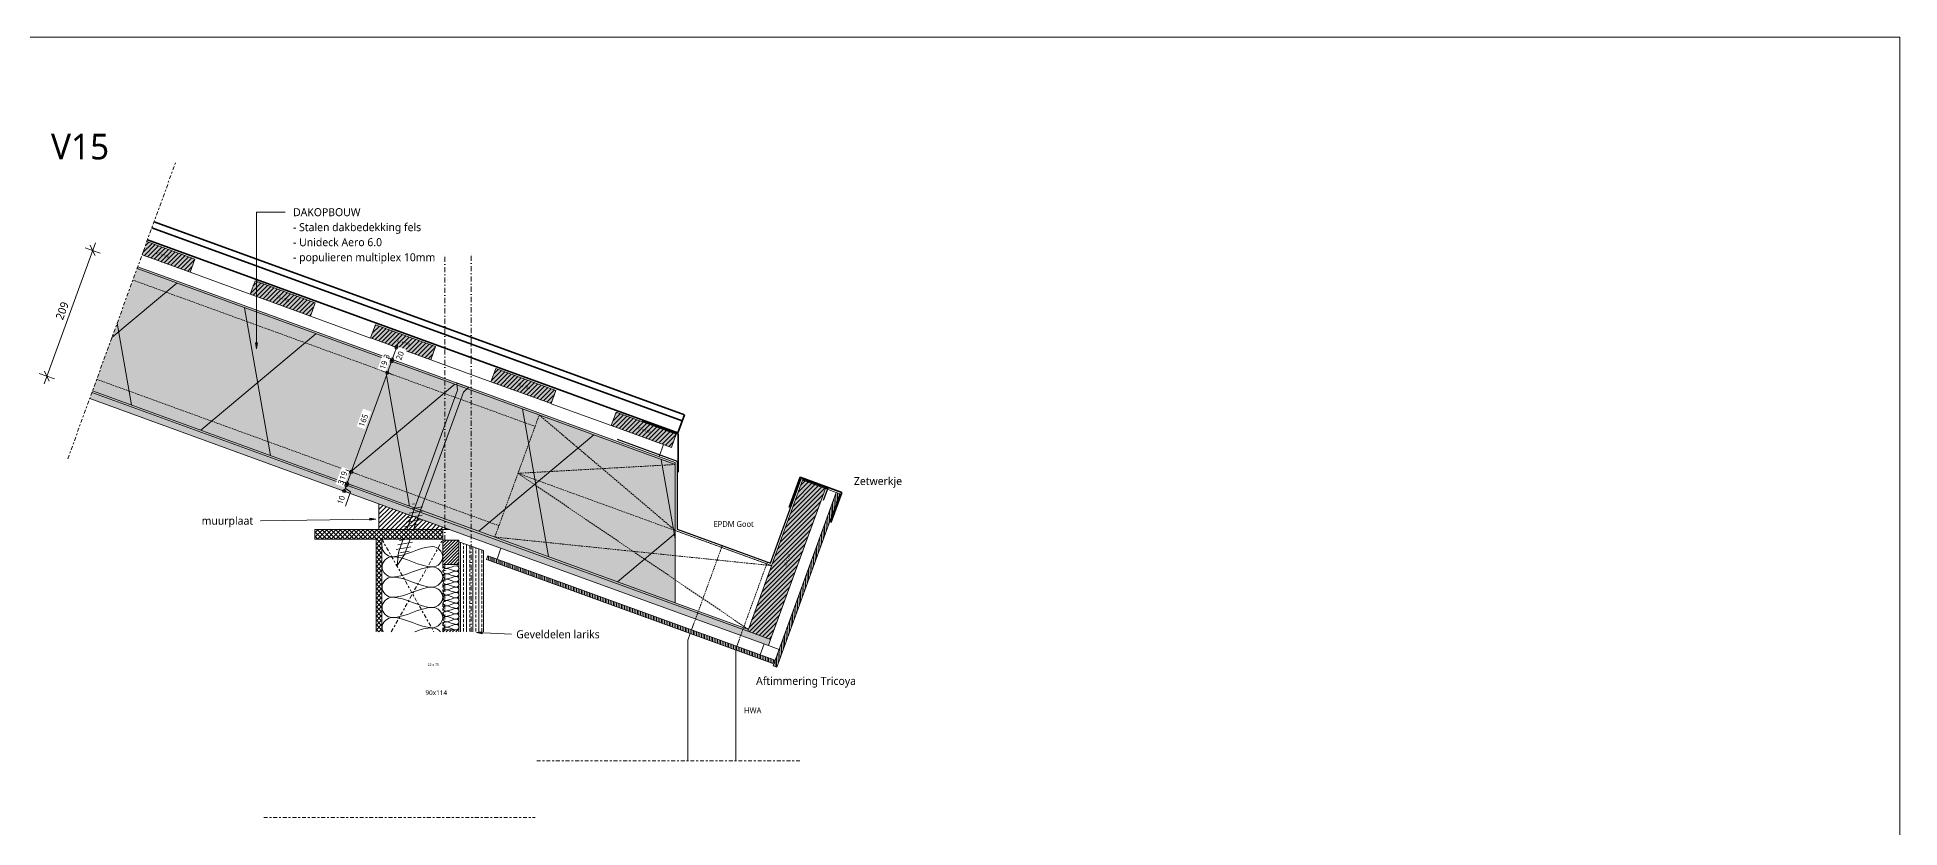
# Model space of a CAD drawing. Header units: millimetres. Extents: x 1381 to 5981, y 1743 to 14688.
# Drawn here: x 3073 to 5981, y 6786 to 8021 of the extents above; entities that cross this region are included whole.
import ezdxf

# ---------------------------------------------------------------- set-up
doc = ezdxf.new("R2010")
doc.units = ezdxf.units.MM
for name, pattern in [('MV_center', [15, 6, -3, 3, -3]), ('MV_hidden', [3.75, 2.5, -1.25]), ('MV_stramien', [16, 8, -4, 0, -4])]:
    doc.linetypes.add(name, pattern=pattern)
for name, color, linetype, lineweight in [('A-ANNO-DIMS', 211, 'Continuous', 13), ('A-ANNO-DIMS-5', 211, 'Continuous', 13), ('A-ANNO-NOTE', 131, 'Continuous', 18), ('A-DETL', 90, 'Continuous', 13), ('A-DETL-GENF', 92, 'Continuous', 18), ('A-DETL-MEDM', 33, 'Continuous', 18), ('G-ANNO-TEXT', 231, 'Continuous', 13)]:
    doc.layers.add(name, color=color, linetype=linetype, lineweight=lineweight)
doc.styles.add('Segoe UI', font='segoeui.ttf', dxfattribs={"height": 7.5})
doc.styles.add('Segoe UI_1', font='segoeui.ttf', dxfattribs={"height": 4})
doc.styles.add('Segoe UI_2', font='segoeui.ttf', dxfattribs={"height": 12.5})
doc.styles.add('Segoe UI_3', font='segoeui.ttf', dxfattribs={"height": 40})
doc.styles.add('Segoe UI_4', font='segoeui.ttf', dxfattribs={"height": 9})
doc.styles.add('Segoe UI_B', font='segoeui.ttf', dxfattribs={"height": 12.5})
doc.dimstyles.new('1_8_mm', dxfattribs={"dimscale": 304.8, "dimtxt": 9.426276, "dimasz": 0.016404, "dimexe": 0.029528, "dimexo": 0.0625, "dimgap": 0.008202, "dimtad": 1, "dimdec": 0, "dimzin": 0, "dimdsep": 46, "dimtxsty": 'Segoe UI_4', "dimblk1": 'DOTBLANK', "dimblk2": 'DOTBLANK', "dimsah": 1, "dimcen": 0.09, "dimdle": 0.029528, "dimazin": 0, "dimtfac": 1, "dimtdec": 4, "dimtix": 1, "dimtmove": 1, "dimatfit": 3, "dimfxl": 0.029528, "dimfxlon": 1, "dimtvp": 1, "dimtfill": 1, "dimtolj": 1, "dimtzin": 0, "dimarcsym": 2})
doc.dimstyles.new('1_8_mm_1', dxfattribs={"dimscale": 304.8, "dimtxt": 9.426276, "dimasz": 0.016404, "dimexe": 0.029528, "dimexo": 0.0625, "dimgap": 0.008202, "dimtad": 1, "dimdec": 0, "dimzin": 0, "dimdsep": 46, "dimtxsty": 'Segoe UI_4', "dimblk1": 'DOTBLANK', "dimblk2": 'DOTBLANK', "dimsah": 1, "dimcen": 0.09, "dimdle": 0.029528, "dimazin": 0, "dimtfac": 1, "dimtdec": 4, "dimtix": 1, "dimtmove": 0, "dimatfit": 3, "dimfxl": 0.029528, "dimfxlon": 1, "dimtvp": 1, "dimtfill": 1, "dimtolj": 1, "dimtzin": 0, "dimarcsym": 2})
doc.dimstyles.new('1_8_mm_2', dxfattribs={"dimscale": 304.8, "dimtxt": 9.426276, "dimasz": 0.016404, "dimexe": 0.029528, "dimexo": 0.0625, "dimgap": 0.008202, "dimtad": 1, "dimdec": 0, "dimzin": 0, "dimdsep": 46, "dimtxsty": 'Segoe UI_4', "dimblk1": 'DOTBLANK', "dimblk2": 'DOTBLANK', "dimsah": 1, "dimcen": 0.09, "dimdle": 0.029528, "dimazin": 0, "dimtfac": 1, "dimtdec": 4, "dimtix": 1, "dimtmove": 2, "dimatfit": 3, "dimfxl": 0.029528, "dimfxlon": 1, "dimtvp": 1, "dimtfill": 1, "dimtolj": 1, "dimtzin": 0, "dimarcsym": 2})
doc.dimstyles.new('2_5mm_continuous_mm', dxfattribs={"dimscale": 304.8, "dimtxt": 13.092049, "dimasz": 0.04101, "dimexe": 0.04101, "dimexo": 0.0625, "dimgap": 0.008202, "dimtad": 1, "dimdec": 0, "dimzin": 0, "dimdsep": 46, "dimtxsty": 'Segoe UI_2', "dimblk1": 'OBLIQUE', "dimblk2": 'OBLIQUE', "dimsah": 1, "dimcen": 0.09, "dimdle": 0.04101, "dimazin": 0, "dimtfac": 1, "dimtdec": 4, "dimtix": 1, "dimtmove": 0, "dimatfit": 3, "dimfxl": 0.04101, "dimfxlon": 1, "dimtvp": 1, "dimtolj": 1, "dimtzin": 0, "dimarcsym": 2})
pattern_1 = [(120, (0, 0), (-11.25833, -6.5), [])]
pattern_2 = [(120, (7.5, 0), (-11.2583, -6.5), [])]
pattern_3 = [(0, (0, 0), (0, 9.476), []), (0, (0, 4.738), (0, 9.476), [4.738, -2.369])]
pattern_4 = [(90, (0, 0), (-2.5, 2e-16), [])]
pattern_5 = [(45, (0, 0), (-2.4748737, 2.4748737), [])]

# ---------------------------------------------------------------- blocks, each defined once
blk = doc.blocks.new('28 schroef - 10x300-V89-Details Strandbaak Paviljoen')
at = {"layer": 'A-DETL-GENF', "lineweight": 13}
h = blk.add_hatch(dxfattribs=at)
h.set_pattern_fill('FP_8', color=256, style=0, pattern_type=2)
h.set_pattern_definition(pattern_1)
h.paths.add_polyline_path([(280, 10), (252.4, 10), (259.7, -10), (280, -10)])
h.paths.add_polyline_path([(236.5, 10), (219, 10), (219, -10), (243.7, -10)])
h = blk.add_hatch(dxfattribs=at)
h.set_pattern_fill('FP_9', color=256, style=0, pattern_type=2)
h.set_pattern_definition(pattern_2)
h.paths.add_polyline_path([(280, 10), (252.4, 10), (259.7, -10), (280, -10)])
h.paths.add_polyline_path([(236.5, 10), (219, 10), (219, -10), (243.7, -10)])
for p, q in [((238.3, 5), (219, 5)), ((280, 5), (254.2, 5)), ((300, 0), (280, 5)), ((219, -5), (241.9, -5)), ((257.9, -5), (280, -5)), ((280, -5), (300, 0))]:
    blk.add_line(p, q, dxfattribs=at)
blk = doc.blocks.new('42 isolatie - Type 1-3778304-Details Strandbaak Paviljoen')
at = {"layer": 'A-DETL-GENF'}
blk.add_hatch(color=256, dxfattribs=at).paths.add_polyline_path([(993.9, -203.8), (920, -0.8), (25.4, -0.8), (25.4, -203.8), (824, -203.8)])
at = {"layer": 'A-DETL-GENF', "lineweight": 13}
h = blk.add_hatch(dxfattribs=at)
h.set_pattern_fill('FP_122', color=256, style=0, pattern_type=2)
h.set_pattern_definition([(300, (-2119.43, -200.86), (-173.205, -100), []), (240, (-2119.43, -200.86), (-173.205, 100), [])])
h.paths.add_polyline_path([(993.9, -203.8), (920, -0.8), (25.4, -0.8), (25.4, -203.8), (824, -203.8)])
at = {"layer": 'A-DETL-GENF'}
for p, q in [((920, -0.8), (25.4, -0.8)), ((920, -0.8), (25.4, -0.8)), ((955.3, -97.8), (920, -0.8)), ((993.9, -203.8), (955.3, -97.8)), ((993.9, -203.8), (955.3, -97.8)), ((25.4, -203.8), (555.7, -203.8)), ((25.4, -203.8), (555.7, -203.8)), ((555.7, -203.8), (575.7, -203.8)), ((555.7, -203.8), (575.7, -203.8)), ((575.7, -203.8), (993.9, -203.8)), ((575.7, -203.8), (993.9, -203.8))]:
    blk.add_line(p, q, dxfattribs=at)
blk = doc.blocks.new('28 schroef - 10x300-V90-Details Strandbaak Paviljoen')
at = {"layer": 'A-DETL-GENF', "lineweight": 13}
h = blk.add_hatch(dxfattribs=at)
h.set_pattern_fill('FP_8', color=256, style=0, pattern_type=2)
h.set_pattern_definition(pattern_1)
h.paths.add_polyline_path([(280, 10), (252.4, 10), (259.7, -10), (280, -10)])
h.paths.add_polyline_path([(243.7, -10), (236.5, 10), (200, 10), (200, -10), (209.5, -10)])
h = blk.add_hatch(dxfattribs=at)
h.set_pattern_fill('FP_9', color=256, style=0, pattern_type=2)
h.set_pattern_definition(pattern_2)
h.paths.add_polyline_path([(280, 10), (252.4, 10), (259.7, -10), (280, -10)])
h.paths.add_polyline_path([(243.7, -10), (236.5, 10), (200, 10), (200, -10), (209.5, -10)])
for p, q in [((0, 10), (0, -10)), ((10, 5), (0, 10)), ((238.3, 5), (10, 5)), ((280, 5), (254.2, 5)), ((300, 0), (280, 5)), ((0, -10), (10, -5)), ((10, -5), (241.9, -5)), ((257.9, -5), (280, -5)), ((280, -5), (300, 0))]:
    blk.add_line(p, q, dxfattribs=at)
blk = doc.blocks.new('00 hout_rechthoekig_sls - Vuren 22x100-V91-Details Strandbaak Paviljoen')
at = {"layer": 'A-DETL-GENF', "lineweight": 13}
blk.add_hatch(color=256, dxfattribs=at).paths.add_polyline_path([(100, -22), (100, 0), (0, 0), (0, -22)])
at = {"layer": 'A-DETL-MEDM', "lineweight": 13}
h = blk.add_hatch(dxfattribs=at)
h.set_pattern_fill('FP_123', color=256, style=0, pattern_type=2)
h.set_pattern_definition([(65, (-1193.994, -8346.954), (-4.531539, 2.1130913), [])])
h.paths.add_polyline_path([(100, -22), (100, 0), (0, 0), (0, -22)])
at = {"layer": 'A-DETL-MEDM'}
for p, q in [((0, 0), (100, 0)), ((0, -22), (0, 0)), ((100, 0), (100, -22)), ((100, 0), (100, -22)), ((100, 0), (100, -22)), ((100, -22), (0, -22)), ((100, -22), (0, -22))]:
    blk.add_line(p, q, dxfattribs=at)
blk = doc.blocks.new('00 hout_rechthoekig_sls - SLS 38x251-4309820-Details Strandbaak Paviljoen')
at = {"layer": 'A-DETL-GENF', "lineweight": 13}
blk.add_hatch(color=256, dxfattribs=at).paths.add_polyline_path([(0, 0), (251, 0), (251, 38), (0, 38)])
at = {"layer": 'A-DETL-MEDM', "lineweight": 13}
h = blk.add_hatch(dxfattribs=at)
h.set_pattern_fill('FP_124', color=256, style=0, pattern_type=2)
h.set_pattern_definition([(335, (-8095.954, 1541.994), (2.1130913, 4.531539), [])])
h.paths.add_polyline_path([(0, 0), (251, 0), (251, 38), (0, 38)])
at = {"layer": 'A-DETL-MEDM'}
for p, q in [((251, 38), (0, 38)), ((0, 38), (0, 0)), ((251, 38), (0, 38)), ((251, 0), (251, 38)), ((251, 0), (251, 38)), ((251, 0), (251, 38)), ((0, 0), (251, 0))]:
    blk.add_line(p, q, dxfattribs=at)
blk = doc.blocks.new('00 hout_rechthoekig_sls - Vuren 22x100-V93-Details Strandbaak Paviljoen')
at = {"layer": 'A-DETL-GENF', "lineweight": 13}
blk.add_hatch(color=256, dxfattribs=at).paths.add_polyline_path([(100, -22), (100, 0), (0, 0), (0, -22)])
at = {"layer": 'A-DETL-MEDM', "lineweight": 13}
h = blk.add_hatch(dxfattribs=at)
h.set_pattern_fill('FP_126', color=256, style=0, pattern_type=2)
h.set_pattern_definition([(65, (-993.994, -8346.954), (-4.531539, 2.1130913), [])])
h.paths.add_polyline_path([(100, -22), (100, 0), (0, 0), (0, -22)])
at = {"layer": 'A-DETL-MEDM'}
for p, q in [((0, 0), (100, 0)), ((0, -22), (0, 0)), ((100, 0), (100, -22)), ((100, 0), (100, -22)), ((100, 0), (100, -22)), ((100, -22), (0, -22)), ((100, -22), (0, -22))]:
    blk.add_line(p, q, dxfattribs=at)
blk = doc.blocks.new('00 hout_rechthoekig_sls - Vuren 22x100-V94-Details Strandbaak Paviljoen')
at = {"layer": 'A-DETL-GENF', "lineweight": 13}
blk.add_hatch(color=256, dxfattribs=at).paths.add_polyline_path([(100, -22), (100, 0), (0, 0), (0, -22)])
at = {"layer": 'A-DETL-MEDM', "lineweight": 13}
h = blk.add_hatch(dxfattribs=at)
h.set_pattern_fill('FP_127', color=256, style=0, pattern_type=2)
h.set_pattern_definition([(65, (-793.994, -8346.954), (-4.531539, 2.1130913), [])])
h.paths.add_polyline_path([(100, -22), (100, 0), (0, 0), (0, -22)])
at = {"layer": 'A-DETL-MEDM'}
for p, q in [((0, 0), (100, 0)), ((0, -22), (0, 0)), ((100, 0), (100, -22)), ((100, 0), (100, -22)), ((100, 0), (100, -22)), ((100, -22), (0, -22)), ((100, -22), (0, -22))]:
    blk.add_line(p, q, dxfattribs=at)
blk = doc.blocks.new('00 hout_rechthoekig_sls - Vuren 22x100-V95-Details Strandbaak Paviljoen')
at = {"layer": 'A-DETL-GENF', "lineweight": 13}
blk.add_hatch(color=256, dxfattribs=at).paths.add_polyline_path([(100, -22), (100, 0), (0, 0), (0, -22)])
at = {"layer": 'A-DETL-MEDM', "lineweight": 13}
h = blk.add_hatch(dxfattribs=at)
h.set_pattern_fill('FP_128', color=256, style=0, pattern_type=2)
h.set_pattern_definition([(65, (-593.994, -8346.954), (-4.531539, 2.1130913), [])])
h.paths.add_polyline_path([(100, -22), (100, 0), (0, 0), (0, -22)])
at = {"layer": 'A-DETL-MEDM'}
for p, q in [((0, 0), (100, 0)), ((0, -22), (0, 0)), ((100, 0), (100, -22)), ((100, 0), (100, -22)), ((100, 0), (100, -22)), ((100, -22), (0, -22)), ((100, -22), (0, -22))]:
    blk.add_line(p, q, dxfattribs=at)
blk = doc.blocks.new('00 hout_rechthoekig_sls - Vuren 22x100-V96-Details Strandbaak Paviljoen')
at = {"layer": 'A-DETL-GENF', "lineweight": 13}
blk.add_hatch(color=256, dxfattribs=at).paths.add_polyline_path([(100, -22), (100, 0), (20.1, 0), (20.1, -22), (76.5, -22)])
at = {"layer": 'A-DETL-MEDM', "lineweight": 13}
h = blk.add_hatch(dxfattribs=at)
h.set_pattern_fill('FP_129', color=256, style=0, pattern_type=2)
h.set_pattern_definition([(65, (-393.994, -8346.954), (-4.531539, 2.1130913), [])])
h.paths.add_polyline_path([(100, -22), (100, 0), (20.1, 0), (20.1, -22), (76.5, -22)])
at = {"layer": 'A-DETL-MEDM'}
for p, q in [((20.1, 0), (100, 0)), ((100, 0), (100, -22)), ((100, 0), (100, -22)), ((100, 0), (100, -22)), ((100, -22), (20.1, -22)), ((100, -22), (20.1, -22))]:
    blk.add_line(p, q, dxfattribs=at)
blk = doc.blocks.new('NLRS_00_DI_maskeer - Type 1-4234621-Details Strandbaak Paviljoen')
at = {"layer": 'A-DETL-GENF', "linetype": 'MV_center'}
blk.add_line((-100, 0), (394, 0), dxfattribs=at)
blk = doc.blocks.new('NLRS_00_DI_maskeer - Type 1-4234876-Details Strandbaak Paviljoen')
at = {"layer": 'A-DETL-GENF', "linetype": 'MV_center'}
blk.add_line((-100, 0), (313.3, 0), dxfattribs=at)
blk = doc.blocks.new('NLRS_00_DI_maskeer - Type 1-4234877-Details Strandbaak Paviljoen')
at = {"layer": 'A-DETL-GENF', "linetype": 'MV_center'}
blk.add_line((324.1, 0), (-100, 0), dxfattribs=at)
blk = doc.blocks.new('DIMBLOCK113-Details Strandbaak Paviljoen')
at = {"layer": 'A-ANNO-DIMS-5'}
for p, q in [((3083.5, 7479.9), (3163.5, 7699.8)), ((3159.3, 7688.1), (3147.5, 7692.3)), ((3159.3, 7688.1), (3155.5, 7696.1)), ((3159.3, 7688.1), (3163, 7680.1)), ((3159.3, 7688.1), (3171, 7683.8)), ((3087.8, 7491.7), (3076, 7496)), ((3087.8, 7491.7), (3084, 7499.7)), ((3087.8, 7491.7), (3091.5, 7483.7)), ((3087.8, 7491.7), (3099.5, 7487.4))]:
    blk.add_line(p, q, dxfattribs=at)
at = {"layer": 'A-ANNO-DIMS-5', "color": 0, "insert": (3101, 7582.9), "char_height": 12.5, "width": 34.277, "attachment_point": 1, "rotation": 70, "line_spacing_factor": 1.142579, "style": 'Segoe UI_2'}
blk.add_mtext('209', dxfattribs=at)
blk = doc.blocks.new('_Oblique')
at = {"color": 0, "linetype": 'ByBlock', "lineweight": -2}
blk.add_line((-0.5, -0.5), (0.5, 0.5), dxfattribs=at)
blk = doc.blocks.new('DIMBLOCK114-Details Strandbaak Paviljoen')
at = {"layer": 'A-ANNO-DIMS-5'}
for p, q in [((3552.2, 7312), (3543.7, 7315.1)), ((3555.6, 7321.4), (3547.2, 7324.5)), ((3549.1, 7303.5), (3555.6, 7321.4)), ((3552.2, 7312), (3560.7, 7308.9)), ((3562.2, 7311.1), (3553.9, 7316.7)), ((3554.1, 7288.8), (3562.2, 7311.1)), ((3555.6, 7321.4), (3564.1, 7318.3))]:
    blk.add_line(p, q, dxfattribs=at)
for centre in [(3552.2, 7312), (3555.6, 7321.4)]:
    blk.add_circle(centre, 2.5, dxfattribs=at)
at = {"layer": 'A-ANNO-DIMS-5', "color": 0, "insert": (3540.7, 7293.7), "char_height": 9, "width": 16.453, "attachment_point": 1, "rotation": 70, "line_spacing_factor": 1.142579, "style": 'Segoe UI_4', "bg_fill": 3, "box_fill_scale": 1.25, "bg_fill_color": 9, "bg_fill_true_color": 13158600, "bg_fill_transparency": 0}
blk.add_mtext('10', dxfattribs=at)
blk = doc.blocks.new('_DotBlank')
at = {"color": 0, "linetype": 'ByBlock', "lineweight": -2}
blk.add_line((-0.5, 0), (-1, 0), dxfattribs=at)
blk.add_circle((0, 0), 0.5, dxfattribs=at)
blk = doc.blocks.new('DIMBLOCK115-Details Strandbaak Paviljoen')
at = {"layer": 'A-ANNO-DIMS-5'}
for p, q in [((3555.6, 7321.4), (3547.2, 7324.5)), ((3556.6, 7324.2), (3548.2, 7327.3)), ((3555.6, 7321.4), (3556.6, 7324.2)), ((3555.6, 7321.4), (3564.1, 7318.3)), ((3556.6, 7324.2), (3565.1, 7321.1))]:
    blk.add_line(p, q, dxfattribs=at)
for centre in [(3555.6, 7321.4), (3556.6, 7324.2)]:
    blk.add_circle(centre, 2.5, dxfattribs=at)
at = {"layer": 'A-ANNO-DIMS-5', "color": 0, "insert": (3541.6, 7324.5), "char_height": 9, "width": 8.227, "attachment_point": 1, "rotation": 70, "line_spacing_factor": 1.142579, "style": 'Segoe UI_4', "bg_fill": 3, "box_fill_scale": 1.25, "bg_fill_color": 9, "bg_fill_true_color": 13158600, "bg_fill_transparency": 0}
blk.add_mtext('3', dxfattribs=at)
blk = doc.blocks.new('DIMBLOCK116-Details Strandbaak Paviljoen')
at = {"layer": 'A-ANNO-DIMS-5'}
for p, q in [((3563.1, 7342.1), (3554.7, 7345.1)), ((3556.6, 7324.2), (3563.1, 7342.1)), ((3563.1, 7342.1), (3571.6, 7339)), ((3556.6, 7324.2), (3548.2, 7327.3)), ((3556.6, 7324.2), (3565.1, 7321.1))]:
    blk.add_line(p, q, dxfattribs=at)
for centre in [(3563.1, 7342.1), (3556.6, 7324.2)]:
    blk.add_circle(centre, 2.5, dxfattribs=at)
at = {"layer": 'A-ANNO-DIMS-5', "color": 0, "insert": (3544.2, 7331.6), "char_height": 9, "width": 16.453, "attachment_point": 1, "rotation": 70, "line_spacing_factor": 1.142579, "style": 'Segoe UI_4', "bg_fill": 3, "box_fill_scale": 1.25, "bg_fill_color": 9, "bg_fill_true_color": 13158600, "bg_fill_transparency": 0}
blk.add_mtext('19', dxfattribs=at)
blk = doc.blocks.new('DIMBLOCK117-Details Strandbaak Paviljoen')
at = {"layer": 'A-ANNO-DIMS-5'}
for p, q in [((3563.1, 7342.1), (3619.6, 7497.1)), ((3619.6, 7497.1), (3611.1, 7500.2)), ((3619.6, 7497.1), (3628, 7494)), ((3563.1, 7342.1), (3554.7, 7345.1)), ((3563.1, 7342.1), (3571.6, 7339))]:
    blk.add_line(p, q, dxfattribs=at)
for centre in [(3619.6, 7497.1), (3563.1, 7342.1)]:
    blk.add_circle(centre, 2.5, dxfattribs=at)
at = {"layer": 'A-ANNO-DIMS-5', "color": 0, "insert": (3574.5, 7414.8), "char_height": 9, "width": 24.68, "attachment_point": 1, "rotation": 70, "line_spacing_factor": 1.142579, "style": 'Segoe UI_4', "bg_fill": 3, "box_fill_scale": 1.25, "bg_fill_color": 9, "bg_fill_true_color": 13158600, "bg_fill_transparency": 0}
blk.add_mtext('165', dxfattribs=at)
blk = doc.blocks.new('DIMBLOCK118-Details Strandbaak Paviljoen')
at = {"layer": 'A-ANNO-DIMS-5'}
for p, q in [((3626.1, 7515), (3617.6, 7518.1)), ((3619.6, 7497.1), (3626.1, 7515)), ((3626.1, 7515), (3634.5, 7511.9)), ((3619.6, 7497.1), (3611.1, 7500.2)), ((3619.6, 7497.1), (3628, 7494))]:
    blk.add_line(p, q, dxfattribs=at)
for centre in [(3626.1, 7515), (3619.6, 7497.1)]:
    blk.add_circle(centre, 2.5, dxfattribs=at)
at = {"layer": 'A-ANNO-DIMS-5', "color": 0, "insert": (3607.1, 7504.5), "char_height": 9, "width": 16.453, "attachment_point": 1, "rotation": 70, "line_spacing_factor": 1.142579, "style": 'Segoe UI_4', "bg_fill": 3, "box_fill_scale": 1.25, "bg_fill_color": 9, "bg_fill_true_color": 13158600, "bg_fill_transparency": 0}
blk.add_mtext('19', dxfattribs=at)
blk = doc.blocks.new('DIMBLOCK119-Details Strandbaak Paviljoen')
at = {"layer": 'A-ANNO-DIMS-5'}
for p, q in [((3626.1, 7515), (3617.6, 7518.1)), ((3627.1, 7517.8), (3618.6, 7520.9)), ((3626.1, 7515), (3627.1, 7517.8)), ((3626.1, 7515), (3634.5, 7511.9)), ((3627.1, 7517.8), (3635.6, 7514.7))]:
    blk.add_line(p, q, dxfattribs=at)
for centre in [(3626.1, 7515), (3627.1, 7517.8)]:
    blk.add_circle(centre, 2.5, dxfattribs=at)
at = {"layer": 'A-ANNO-DIMS-5', "color": 0, "insert": (3613, 7520.6), "char_height": 9, "width": 8.227, "attachment_point": 1, "rotation": 70, "line_spacing_factor": 1.142579, "style": 'Segoe UI_4', "bg_fill": 3, "box_fill_scale": 1.25, "bg_fill_color": 9, "bg_fill_true_color": 13158600, "bg_fill_transparency": 0}
blk.add_mtext('3', dxfattribs=at)
blk = doc.blocks.new('DIMBLOCK120-Details Strandbaak Paviljoen')
at = {"layer": 'A-ANNO-DIMS-5'}
for p, q in [((3633.9, 7536.6), (3625.5, 7539.7)), ((3627.1, 7517.8), (3637, 7545)), ((3633.9, 7536.6), (3642.4, 7533.5)), ((3627.1, 7517.8), (3618.6, 7520.9)), ((3627.1, 7517.8), (3635.6, 7514.7))]:
    blk.add_line(p, q, dxfattribs=at)
for centre in [(3633.9, 7536.6), (3627.1, 7517.8)]:
    blk.add_circle(centre, 2.5, dxfattribs=at)
at = {"layer": 'A-ANNO-DIMS-5', "color": 0, "insert": (3632.7, 7519.1), "char_height": 9, "width": 16.453, "attachment_point": 1, "rotation": 70, "line_spacing_factor": 1.142579, "style": 'Segoe UI_4', "bg_fill": 3, "box_fill_scale": 1.25, "bg_fill_color": 9, "bg_fill_true_color": 13158600, "bg_fill_transparency": 0}
blk.add_mtext('20', dxfattribs=at)

msp = doc.modelspace()

# ---------------------------------------------------------------- hatches: boundary and pattern name
at = {"layer": 'A-DETL-GENF', "lineweight": 13}
h = msp.add_hatch(dxfattribs=at)
h.set_pattern_fill('FP_51', color=250, style=0, pattern_type=2)
h.set_pattern_definition(pattern_3)
h.paths.add_polyline_path([(4069.2, 7353.7), (4069.2, 7356.9), (3229.6, 7662.5), (3228.6, 7659.7), (4060.1, 7357)])
h = msp.add_hatch(dxfattribs=at)
h.set_pattern_fill('FP_99', color=254, style=0, pattern_type=2)
h.set_pattern_definition([(0, (0, 0), (0, 5), [50, 0]), (45, (0, 0), (5.0006592, 0), [7.071, -7.071]), (315, (0, 0), (5.0006592, 0), [7.071, -7.071])])
h.paths.add_polyline_path([(4214.6, 7070.9), (4218, 7080.3), (3158.1, 7466.1), (3154.7, 7456.7), (4188.7, 7080.3)])
h = msp.add_hatch(dxfattribs=at)
h.set_pattern_fill('FP_51', color=250, style=0, pattern_type=2)
h.set_pattern_definition(pattern_3)
h.paths.add_polyline_path([(4182.3, 7093.3), (4183.3, 7096.1), (3159.1, 7468.9), (3158.1, 7466.1), (4069.2, 7134.5)])
h = msp.add_hatch(dxfattribs=at)
h.set_pattern_fill('FP_96', color=254, style=0, pattern_type=2)
h.set_pattern_definition(pattern_4)
h.paths.add_polyline_path([(4227.9, 7037.3), (4326.4, 7308), (4320.7, 7310), (4222.2, 7039.4), (4223.5, 7038.9)])
h = msp.add_hatch(dxfattribs=at)
h.set_pattern_fill('FP_36', color=250, style=0, pattern_type=2)
h.set_pattern_definition([(45, (0, 0), (-3.535534, 3.535534), [])])
h.paths.add_polyline_path([(3716.9, 7252.1), (3606.4, 7292.3), (3606.4, 7252.1), (3706.4, 7252.1)])
h = msp.add_hatch(dxfattribs=at)
h.set_pattern_fill('FP_15', color=250, style=0, pattern_type=2)
h.set_pattern_definition([(45, (0, 0), (-3.535534, 3.535534), []), (135, (0, 0), (-3.535534, -3.535534), [])])
h.paths.add_polyline_path([(3603.3, 7092.2), (3610.9, 7092.2), (3610.9, 7237.1), (3706.4, 7237.1), (3706.4, 7252.1), (3506.4, 7252.1), (3506.4, 7237.1), (3601.9, 7237.1), (3601.9, 7092.2)])
h = msp.add_hatch(dxfattribs=at)
h.set_pattern_fill('FP_84', color=250, style=0, pattern_type=2)
h.set_pattern_definition(pattern_5)
h.paths.add_polyline_path([(3731.4, 7197.5), (3731.4, 7235.5), (3706.4, 7235.5), (3706.4, 7197.5), (3728.5, 7197.5)])
h = msp.add_hatch(dxfattribs=at)
h.set_pattern_fill('FP_52', color=250, style=0, pattern_type=2)
h.set_pattern_definition([(90, (0, 0), (-9.525, 6e-16), []), (90, (4.763, 0), (-9.525, 6e-16), [4.762, -2.381])])
h.paths.add_polyline_path([(3755.9, 7092.2), (3769.5, 7092.2), (3769.5, 7219.1), (3731.4, 7232.9), (3731.4, 7092.2), (3740.7, 7092.2)])
h = msp.add_hatch(dxfattribs=at)
h.set_pattern_fill('FP_96', color=254, style=0, pattern_type=2)
h.set_pattern_definition(pattern_4)
h.paths.add_polyline_path([(4221.4, 7042.9), (4223.5, 7048.5), (3776.7, 7211.1), (3774.6, 7205.5), (3850.5, 7177.9)])
h = msp.add_hatch(dxfattribs=at)
h.set_pattern_fill('FP_84', color=250, style=0, pattern_type=2)
h.set_pattern_definition(pattern_5)
h.paths.add_polyline_path([(3728.5, 7092.2), (3731.4, 7092.2), (3731.4, 7095.5), (3706.4, 7095.5), (3706.4, 7092.2)])
at = {"layer": 'G-ANNO-TEXT'}
for points in [[(3415.2, 7534.5), (3416.8, 7543.5), (3413.7, 7543.5)], [(3601.4, 7268.5), (3592.4, 7269.9), (3592.4, 7266.7)], [(3758.6, 7091.1), (3767.5, 7089.1), (3767.6, 7092.2)]]:
    msp.add_hatch(color=7, dxfattribs=at).paths.add_polyline_path(points)

# ---------------------------------------------------------------- linework, layer by layer
at = {"layer": 'A-DETL', "lineweight": 18}
for p, q in [((1381.5, 8021.1), (5981.5, 8021.1)), ((5981.5, 8021.1), (5981.5, 4955.3)), ((4069.2, 7356.9), (3229.6, 7662.5)), ((3405.5, 7619.7), (3311.5, 7653.9)), ((3593.4, 7551.3), (3499.4, 7585.5)), ((3781.4, 7482.9), (3687.4, 7517.1)), ((3154.7, 7456.7), (3653, 7275.3)), ((3656.4, 7284.7), (3158.1, 7466.1)), ((3969.3, 7414.5), (3875.3, 7448.7)), ((4043.9, 7366.1), (4050.7, 7384.9)), ((4069.2, 7357), (4069.2, 7353.7)), ((4069.2, 7353.7), (4069.2, 7356.9)), ((4069.2, 7353.7), (4069.2, 7250.5)), ((4320.7, 7310), (4222.2, 7039.4)), ((4227.9, 7037.3), (4326.4, 7308)), ((4320.7, 7310), (4303.8, 7316.2)), ((4326.4, 7308), (4320.7, 7310)), ((3606.4, 7292.3), (3606.4, 7252.1)), ((3653, 7275.3), (3671.8, 7268.5)), ((3675.2, 7277.9), (3656.4, 7284.7)), ((4182.3, 7093.3), (3675.2, 7277.9)), ((3706.4, 7252.1), (3506.4, 7252.1)), ((3506.4, 7252.1), (3506.4, 7237.1)), ((3671.8, 7268.5), (4214.6, 7070.9)), ((3706.4, 7252.1), (3716.9, 7252.1)), ((3706.4, 7237.1), (3706.4, 7252.1)), ((4069.2, 7250.5), (4219.6, 7195.7)), ((3506.4, 7237.1), (3601.9, 7237.1)), ((3601.9, 7237.1), (3601.9, 7092.2)), ((3610.9, 7092.2), (3610.9, 7237.1)), ((3610.9, 7237.1), (3706.4, 7237.1)), ((3731.4, 7235.5), (3706.4, 7235.5)), ((3706.4, 7235.5), (3706.4, 7197.5)), ((3731.4, 7197.5), (3731.4, 7235.5)), ((3769.5, 7219.1), (3731.4, 7232.9)), ((3769.5, 7092.2), (3769.5, 7219.1)), ((3790.8, 7206), (3796.9, 7222.9)), ((4231.5, 7064.8), (4286.2, 7215.1)), ((3706.4, 7197.5), (3731.4, 7197.5)), ((3731.4, 7197.5), (3731.4, 7095.5)), ((3776.7, 7211.1), (3774.6, 7205.5)), ((3774.6, 7205.5), (4221.4, 7042.9)), ((4223.5, 7048.5), (3776.7, 7211.1)), ((4183.3, 7096.1), (4069.2, 7137.7)), ((4098.8, 7106.7), (4094.7, 7095.4)), ((3731.4, 7095.5), (3706.4, 7095.5)), ((3706.4, 7095.5), (3706.4, 7092.2)), ((3731.4, 7092.2), (3731.4, 7095.5)), ((4092.6, 7089.8), (4088.9, 7079.3)), ((4088.9, 6890.7), (4088.9, 7079.3)), ((4169.3, 7081), (4165.2, 7069.7)), ((4208, 7073.3), (4201.8, 7056.4)), ((4214.6, 7070.9), (4218, 7080.3)), ((4214.6, 7070.9), (4231.5, 7064.8)), ((4163.9, 7063.8), (4163.9, 6890.7)), ((4221.4, 7042.9), (4223.5, 7048.5)), ((4222.2, 7039.4), (4227.9, 7037.3))]:
    msp.add_line(p, q, dxfattribs=at)
at = {"layer": 'A-DETL', "lineweight": 35}
for p, q in [((4080.2, 7422.1), (3251.8, 7723.6)), ((4083.6, 7431.4), (3255.2, 7733)), ((4073.3, 7403.3), (3245, 7704.8)), ((4073.7, 7401.5), (4017.3, 7422.1)), ((4083.6, 7431.4), (4073.3, 7403.3)), ((4073.7, 7401.5), (4073.7, 7341.5)), ((4247.3, 7286.7), (4264.4, 7333.7)), ((4264.4, 7333.7), (4329.3, 7310.1)), ((4329.3, 7310.1), (4312.2, 7263.1))]:
    msp.add_line(p, q, dxfattribs=at)
at = {"layer": 'A-DETL', "linetype": 'MV_stramien', "lineweight": 18}
for p, q in [((3709.4, 7235.5), (3709.4, 7684.9)), ((3750.4, 7092.2), (3750.4, 7684.9)), ((3709.4, 7095.5), (3709.4, 7197.5))]:
    msp.add_line(p, q, dxfattribs=at)
at = {"layer": 'A-DETL', "linetype": 'MV_hidden', "lineweight": 18}
for p, q in [((3222.1, 7641.8), (3850.2, 7413.2)), ((3165.6, 7486.8), (3793.8, 7258.1)), ((3787.3, 7240.3), (3856.7, 7431)), ((3856.7, 7431), (4069.2, 7250.5)), ((4069.2, 7353.7), (3823.5, 7339.9)), ((4219.6, 7195.7), (3823.5, 7339.9)), ((3823.5, 7339.9), (4183.3, 7096.1)), ((4069.2, 7250.5), (4069.2, 7137.7)), ((4219.6, 7195.7), (3787.3, 7240.3)), ((4142.6, 7226.9), (4098.8, 7106.7)), ((4213.1, 7201.3), (4169.3, 7081))]:
    msp.add_line(p, q, dxfattribs=at)
at = {"layer": 'A-DETL', "lineweight": 25}
for p, q in [((3978.2, 7393.2), (4072.2, 7359)), ((4072.2, 7359), (4072.2, 7252.6)), ((4217.8, 7199.6), (4265.8, 7331.6)), ((4265.8, 7331.6), (4307.2, 7316.6)), ((4307.2, 7316.6), (4300.1, 7297.3)), ((4072.2, 7252.6), (4217.8, 7199.6))]:
    msp.add_line(p, q, dxfattribs=at)
at = {"layer": 'A-DETL', "linetype": 'MV_center'}
for p, q in [((3610.9, 7237.1), (3692.3, 7092.2)), ((3625.7, 7092.2), (3706.4, 7237.1)), ((3706.4, 7237.1), (3706.4, 7235.5)), ((3706.4, 7197.5), (3706.4, 7095.5))]:
    msp.add_line(p, q, dxfattribs=at)
at = {"layer": 'A-DETL', "lineweight": 18}
for points in [[(3627, 7209.6), (3619.6, 7209.6), (3611.2, 7217.9), (3611.2, 7225.4)], [(3690.4, 7225.4), (3668.6, 7225.4), (3648.8, 7209.6), (3627, 7209.6)], [(3690.4, 7193.7), (3697.8, 7193.7), (3714.6, 7209.6), (3697.8, 7225.4), (3690.4, 7225.4)], [(3627, 7177.9), (3619.6, 7177.9), (3602.8, 7193.7), (3619.6, 7209.6), (3627, 7209.6)], [(3627, 7209.6), (3648.8, 7209.6), (3668.6, 7193.7), (3690.4, 7193.7)], [(3690.4, 7193.7), (3668.6, 7193.7), (3648.8, 7177.9), (3627, 7177.9)], [(3690.4, 7162.1), (3697.8, 7162.1), (3714.6, 7177.9), (3697.8, 7193.7), (3690.4, 7193.7)], [(3710.8, 7191.4), (3708.8, 7191.4), (3706.6, 7193.6), (3706.6, 7195.5)], [(3710.8, 7183), (3708.8, 7183), (3704.4, 7187.2), (3708.8, 7191.4), (3710.8, 7191.4)], [(3727.4, 7195.5), (3721.7, 7195.5), (3716.5, 7191.4), (3710.8, 7191.4)], [(3710.8, 7191.4), (3716.5, 7191.4), (3721.7, 7187.2), (3727.4, 7187.2)], [(3727.4, 7187.2), (3721.7, 7187.2), (3716.5, 7183), (3710.8, 7183)], [(3727.4, 7187.2), (3729.4, 7187.2), (3733.8, 7191.4), (3729.4, 7195.5), (3727.4, 7195.5)], [(3727.4, 7178.9), (3729.4, 7178.9), (3733.8, 7183), (3729.4, 7187.2), (3727.4, 7187.2)], [(3627, 7146.2), (3619.6, 7146.2), (3602.8, 7162.1), (3619.6, 7177.9), (3627, 7177.9)], [(3627, 7177.9), (3648.8, 7177.9), (3668.6, 7162.1), (3690.4, 7162.1)], [(3690.4, 7162.1), (3668.6, 7162.1), (3648.8, 7146.2), (3627, 7146.2)], [(3690.4, 7130.4), (3697.8, 7130.4), (3714.6, 7146.2), (3697.8, 7162.1), (3690.4, 7162.1)], [(3710.8, 7174.7), (3708.8, 7174.7), (3704.4, 7178.9), (3708.8, 7183), (3710.8, 7183)], [(3710.8, 7166.4), (3708.8, 7166.4), (3704.4, 7170.5), (3708.8, 7174.7), (3710.8, 7174.7)], [(3710.8, 7158), (3708.8, 7158), (3704.4, 7162.2), (3708.8, 7166.4), (3710.8, 7166.4)], [(3710.8, 7149.7), (3708.8, 7149.7), (3704.4, 7153.9), (3708.8, 7158), (3710.8, 7158)], [(3710.8, 7183), (3716.5, 7183), (3721.7, 7178.9), (3727.4, 7178.9)], [(3727.4, 7178.9), (3721.7, 7178.9), (3716.5, 7174.7), (3710.8, 7174.7)], [(3710.8, 7174.7), (3716.5, 7174.7), (3721.7, 7170.5), (3727.4, 7170.5)], [(3727.4, 7170.5), (3721.7, 7170.5), (3716.5, 7166.4), (3710.8, 7166.4)], [(3710.8, 7166.4), (3716.5, 7166.4), (3721.7, 7162.2), (3727.4, 7162.2)], [(3727.4, 7162.2), (3721.7, 7162.2), (3716.5, 7158), (3710.8, 7158)], [(3710.8, 7158), (3716.5, 7158), (3721.7, 7153.9), (3727.4, 7153.9)], [(3727.4, 7170.5), (3729.4, 7170.5), (3733.8, 7174.7), (3729.4, 7178.9), (3727.4, 7178.9)], [(3727.4, 7162.2), (3729.4, 7162.2), (3733.8, 7166.4), (3729.4, 7170.5), (3727.4, 7170.5)], [(3727.4, 7153.9), (3729.4, 7153.9), (3733.8, 7158), (3729.4, 7162.2), (3727.4, 7162.2)], [(3627, 7114.6), (3619.6, 7114.6), (3602.8, 7130.4), (3619.6, 7146.2), (3627, 7146.2)], [(3627, 7146.2), (3648.8, 7146.2), (3668.6, 7130.4), (3690.4, 7130.4)], [(3690.4, 7130.4), (3668.6, 7130.4), (3648.8, 7114.6), (3627, 7114.6)], [(3690.4, 7098.7), (3697.8, 7098.7), (3714.6, 7114.6), (3697.8, 7130.4), (3690.4, 7130.4)], [(3710.8, 7141.4), (3708.8, 7141.4), (3704.4, 7145.5), (3708.8, 7149.7), (3710.8, 7149.7)], [(3710.8, 7133), (3708.8, 7133), (3704.4, 7137.2), (3708.8, 7141.4), (3710.8, 7141.4)], [(3710.8, 7124.7), (3708.8, 7124.7), (3704.4, 7128.9), (3708.8, 7133), (3710.8, 7133)], [(3727.4, 7153.9), (3721.7, 7153.9), (3716.5, 7149.7), (3710.8, 7149.7)], [(3710.8, 7149.7), (3716.5, 7149.7), (3721.7, 7145.5), (3727.4, 7145.5)], [(3727.4, 7145.5), (3721.7, 7145.5), (3716.5, 7141.4), (3710.8, 7141.4)], [(3710.8, 7141.4), (3716.5, 7141.4), (3721.7, 7137.2), (3727.4, 7137.2)], [(3727.4, 7137.2), (3721.7, 7137.2), (3716.5, 7133), (3710.8, 7133)], [(3710.8, 7133), (3716.5, 7133), (3721.7, 7128.9), (3727.4, 7128.9)], [(3727.4, 7128.9), (3721.7, 7128.9), (3716.5, 7124.7), (3710.8, 7124.7)], [(3727.4, 7145.5), (3729.4, 7145.5), (3733.8, 7149.7), (3729.4, 7153.9), (3727.4, 7153.9)], [(3727.4, 7137.2), (3729.4, 7137.2), (3733.8, 7141.4), (3729.4, 7145.5), (3727.4, 7145.5)], [(3727.4, 7128.9), (3729.4, 7128.9), (3733.8, 7133), (3729.4, 7137.2), (3727.4, 7137.2)], [(3727.4, 7120.5), (3729.4, 7120.5), (3733.8, 7124.7), (3729.4, 7128.9), (3727.4, 7128.9)], [(3627, 7114.6), (3648.8, 7114.6), (3668.6, 7098.7), (3690.4, 7098.7)], [(3690.4, 7098.7), (3680.8, 7098.7), (3671.5, 7095.6), (3662.4, 7092.2)], [(3702.5, 7092.2), (3699.4, 7096), (3694.7, 7098.7), (3690.4, 7098.7)], [(3710.8, 7116.4), (3708.8, 7116.4), (3704.4, 7120.5), (3708.8, 7124.7), (3710.8, 7124.7)], [(3710.8, 7108), (3708.8, 7108), (3704.4, 7112.2), (3708.8, 7116.4), (3710.8, 7116.4)], [(3710.8, 7099.7), (3708.8, 7099.7), (3704.4, 7103.9), (3708.8, 7108), (3710.8, 7108)], [(3706.6, 7095.5), (3706.6, 7097.5), (3708.8, 7099.7), (3710.8, 7099.7)], [(3710.8, 7124.7), (3716.5, 7124.7), (3721.7, 7120.5), (3727.4, 7120.5)], [(3727.4, 7120.5), (3721.7, 7120.5), (3716.5, 7116.4), (3710.8, 7116.4)], [(3710.8, 7116.4), (3716.5, 7116.4), (3721.7, 7112.2), (3727.4, 7112.2)], [(3727.4, 7112.2), (3721.7, 7112.2), (3716.5, 7108), (3710.8, 7108)], [(3710.8, 7108), (3716.5, 7108), (3721.7, 7103.9), (3727.4, 7103.9)], [(3727.4, 7103.9), (3721.7, 7103.9), (3716.5, 7099.7), (3710.8, 7099.7)], [(3710.8, 7099.7), (3716.5, 7099.7), (3721.7, 7095.5), (3727.4, 7095.5)], [(3727.4, 7112.2), (3729.4, 7112.2), (3733.8, 7116.4), (3729.4, 7120.5), (3727.4, 7120.5)], [(3727.4, 7103.9), (3729.4, 7103.9), (3733.8, 7108), (3729.4, 7112.2), (3727.4, 7112.2)], [(3727.4, 7095.5), (3729.4, 7095.5), (3733.8, 7099.7), (3729.4, 7103.9), (3727.4, 7103.9)]]:
    msp.add_open_spline(points, degree=3, dxfattribs=at)
msp.add_open_spline([(3613, 7092.2), (3611.9, 7094.2), (3608.8, 7104.4), (3619.6, 7114.6), (3627, 7114.6)], degree=3, knots=[1.012569, 1.012569, 1.012569, 1.012569, 1.414214, 2.828427, 2.828427, 2.828427, 2.828427], dxfattribs=at)
at = {"layer": 'G-ANNO-TEXT', "color": 250}
for p, q in [((3415.2, 7747.9), (3459.8, 7747.9)), ((3415.2, 7534.5), (3415.2, 7747.9)), ((3416.8, 7543.5), (3413.7, 7543.5)), ((3413.7, 7543.5), (3415.2, 7534.5)), ((3415.2, 7534.5), (3416.8, 7543.5)), ((3421.7, 7265.8), (3421.3, 7265.8)), ((3601.4, 7268.5), (3421.7, 7265.8)), ((3601.4, 7268.5), (3592.4, 7269.9)), ((3592.4, 7269.9), (3592.4, 7266.7)), ((3592.4, 7266.7), (3601.4, 7268.5)), ((3767.6, 7092.2), (3758.6, 7091.1)), ((3758.6, 7091.1), (3767.5, 7089.1)), ((3758.6, 7091.1), (3813.3, 7088.4)), ((3767.5, 7089.1), (3767.6, 7092.2))]:
    msp.add_line(p, q, dxfattribs=at)

# ---------------------------------------------------------------- block references
at = {"layer": 'A-DETL-GENF', "linetype": 'MV_center'}
for name, p, rotation in [('NLRS_00_DI_maskeer - Type 1-4234621-Details Strandbaak Paviljoen', (3154.7, 7456.7), 69.99999999999991), ('NLRS_00_DI_maskeer - Type 1-4234876-Details Strandbaak Paviljoen', (4163.9, 6890.7), 180), ('NLRS_00_DI_maskeer - Type 1-4234877-Details Strandbaak Paviljoen', (3750.5, 6802.5), 180)]:
    msp.add_blockref(name, p, dxfattribs=dict(at, rotation=rotation))
at = {"layer": 'A-DETL-GENF', "rotation": 339.9999999999999}
msp.add_blockref('42 isolatie - Type 1-3778304-Details Strandbaak Paviljoen', (3205, 7669.1), dxfattribs=at)
at = {"layer": 'A-DETL-GENF', "lineweight": 13, "rotation": 249.9999999999999}
for name in ['28 schroef - 10x300-V90-Details Strandbaak Paviljoen', '28 schroef - 10x300-V89-Details Strandbaak Paviljoen']:
    msp.add_blockref(name, (3737.3, 7477.7), dxfattribs=at)
at = {"layer": 'A-DETL-MEDM', "lineweight": 13}
for name, p, rotation in [('00 hout_rechthoekig_sls - Vuren 22x100-V96-Details Strandbaak Paviljoen', (3225.1, 7708.8), 339.9999999999999), ('00 hout_rechthoekig_sls - Vuren 22x100-V95-Details Strandbaak Paviljoen', (3413, 7640.4), 339.9999999999999), ('00 hout_rechthoekig_sls - Vuren 22x100-V94-Details Strandbaak Paviljoen', (3600.9, 7572), 339.9999999999999), ('00 hout_rechthoekig_sls - Vuren 22x100-V93-Details Strandbaak Paviljoen', (3788.9, 7503.6), 339.9999999999999), ('00 hout_rechthoekig_sls - Vuren 22x100-V91-Details Strandbaak Paviljoen', (3976.8, 7435.2), 339.9999999999999), ('00 hout_rechthoekig_sls - SLS 38x251-4309820-Details Strandbaak Paviljoen', (4218, 7080.3), 70.0000000000041)]:
    msp.add_blockref(name, p, dxfattribs=dict(at, rotation=rotation))

# ---------------------------------------------------------------- texts
at = {"layer": 'A-ANNO-NOTE', "lineweight": 13, "char_height": 4, "width": 27.658, "attachment_point": 1, "style": 'Segoe UI_1'}
for s, insert, rotation in [('22 x 100', (3259.6, 7686.6), 340), ('22 x 100', (3447.5, 7618.2), 340), ('22 x 100', (3635.5, 7549.8), 340), ('22 x 100', (3823.4, 7481.4), 340), ('22 x 100', (4011.3, 7413), 340), ('38 x 251', (4238.6, 7195.8), 70)]:
    msp.add_mtext(s, dxfattribs=dict(at, insert=insert, rotation=rotation))
at = {"layer": 'A-ANNO-NOTE', "lineweight": 13, "insert": (3682.4, 7043), "char_height": 4, "width": 23.65, "attachment_point": 1, "style": 'Segoe UI_1'}
msp.add_mtext('22 x 75', dxfattribs=at)
at = {"layer": 'G-ANNO-TEXT', "color": 7, "attachment_point": 1}
for s, insert, char_height, width, style in [('V15', (3094.2, 7870.3), 40, 117.447, 'Segoe UI_3'), ('DAKOPBOUW', (3472.3, 7754.1), 12.5, 139.494, 'Segoe UI_B'), ('- Stalen dakbedekking fels', (3472.3, 7730.7), 12.5, 247.721, 'Segoe UI_2'), ('- Unideck Aero 6.0', (3472.3, 7707.2), 12.5, 173.966, 'Segoe UI_2'), ('- populieren multiplex 10mm', (3472.3, 7683.7), 12.5, 274.578, 'Segoe UI_2'), ('Zetwerkje', (4348.2, 7334.1), 12.5, 90.992, 'Segoe UI_2'), ('muurplaat ', (3329.5, 7272.1), 12.5, 102.215, 'Segoe UI_2'), ('Geveldelen lariks', (3820.8, 7094.7), 12.5, 157.932, 'Segoe UI_2'), ('Aftimmering Tricoya', (4195.4, 7021.9), 12.5, 190.802, 'Segoe UI_2')]:
    msp.add_mtext(s, dxfattribs=dict(at, insert=insert, char_height=char_height, width=width, style=style))
at = {"layer": 'G-ANNO-TEXT', "color": 8, "insert": (3679, 7001), "char_height": 7.5, "width": 40.084, "attachment_point": 1, "style": 'Segoe UI'}
msp.add_mtext('90x114', dxfattribs=at)

# ---------------------------------------------------------------- dimensions: what is measured, and where the dimension line sits
at = {"layer": 'A-ANNO-DIMS'}
dim = msp.add_linear_dim(base=(3159.3, 7688.1), p1=(3099.5, 7487.4), p2=(3171, 7683.8), angle=70, dimstyle='2_5mm_continuous_mm', override={"dimpost": '<>', "dimfxl": 209}, dxfattribs=at)
dim.commit()
dim.dimension.update_dxf_attribs({"geometry": 'DIMBLOCK113-Details Strandbaak Paviljoen', "text_midpoint": (3115.1, 7592.9)})

# ---------------------------------------------------------------- next in the draw order: texts
at = {"layer": 'G-ANNO-TEXT', "color": 7, "char_height": 9, "attachment_point": 1, "style": 'Segoe UI_4', "bg_fill": 3, "box_fill_scale": 1.25, "bg_fill_color": 9, "bg_fill_true_color": 13158600, "bg_fill_transparency": 0}
for s, insert, width in [('EPDM Goot ', (4129, 7265.2), 86.181), ('HWA', (4176.6, 6974.2), 36.477)]:
    msp.add_mtext(s, dxfattribs=dict(at, insert=insert, width=width))

# ---------------------------------------------------------------- next in the draw order: dimensions: what is measured, and where the dimension line sits
at = {"layer": 'A-ANNO-DIMS'}
dim = msp.add_linear_dim(base=(3555.6, 7321.4), p1=(3543.7, 7315.1), p2=(3547.2, 7324.5), angle=70, dimstyle='1_8_mm', override={"dimpost": '<>', "dimfxl": 10}, dxfattribs=at)
dim.commit()
dim.dimension.update_dxf_attribs({"geometry": 'DIMBLOCK114-Details Strandbaak Paviljoen', "text_midpoint": (3549.2, 7299.3), "dimtype": 160, "text_rotation": 70})

# ---------------------------------------------------------------- next in the draw order: dimensions: what is measured, and where the dimension line sits
dim = msp.add_linear_dim(base=(3556.6, 7324.2), p1=(3547.2, 7324.5), p2=(3548.2, 7327.3), angle=70, dimstyle='1_8_mm_1', override={"dimpost": '<>', "dimfxl": 3}, dxfattribs=at)
dim.commit()
dim.dimension.update_dxf_attribs({"geometry": 'DIMBLOCK115-Details Strandbaak Paviljoen', "text_midpoint": (3549.4, 7325.3)})

# ---------------------------------------------------------------- next in the draw order: dimensions: what is measured, and where the dimension line sits
dim = msp.add_linear_dim(base=(3563.1, 7342.1), p1=(3548.2, 7327.3), p2=(3554.7, 7345.1), angle=70, dimstyle='1_8_mm_1', override={"dimpost": '<>', "dimfxl": 19}, dxfattribs=at)
dim.commit()
dim.dimension.update_dxf_attribs({"geometry": 'DIMBLOCK116-Details Strandbaak Paviljoen', "text_midpoint": (3553.1, 7335.6)})

# ---------------------------------------------------------------- next in the draw order: dimensions: what is measured, and where the dimension line sits
dim = msp.add_linear_dim(base=(3619.6, 7497.1), p1=(3554.7, 7345.1), p2=(3611.1, 7500.2), angle=70, dimstyle='1_8_mm_1', override={"dimpost": '<>', "dimfxl": 165}, dxfattribs=at)
dim.commit()
dim.dimension.update_dxf_attribs({"geometry": 'DIMBLOCK117-Details Strandbaak Paviljoen', "text_midpoint": (3584.6, 7422)})

# ---------------------------------------------------------------- next in the draw order: dimensions: what is measured, and where the dimension line sits
dim = msp.add_linear_dim(base=(3626.1, 7515), p1=(3611.1, 7500.2), p2=(3617.6, 7518.1), angle=70, dimstyle='1_8_mm_1', override={"dimpost": '<>', "dimfxl": 19}, dxfattribs=at)
dim.commit()
dim.dimension.update_dxf_attribs({"geometry": 'DIMBLOCK118-Details Strandbaak Paviljoen', "text_midpoint": (3616.1, 7508.5)})

# ---------------------------------------------------------------- next in the draw order: dimensions: what is measured, and where the dimension line sits
dim = msp.add_linear_dim(base=(3627.1, 7517.8), p1=(3617.6, 7518.1), p2=(3618.6, 7520.9), angle=70, dimstyle='1_8_mm_2', override={"dimpost": '<>', "dimfxl": 3}, dxfattribs=at)
dim.commit()
dim.dimension.update_dxf_attribs({"geometry": 'DIMBLOCK119-Details Strandbaak Paviljoen', "text_midpoint": (3620, 7522.4), "dimtype": 160, "text_rotation": 70})

# ---------------------------------------------------------------- next in the draw order: dimensions: what is measured, and where the dimension line sits
dim = msp.add_linear_dim(base=(3633.9, 7536.6), p1=(3618.6, 7520.9), p2=(3625.5, 7539.7), angle=70, dimstyle='1_8_mm_2', override={"dimpost": '<>', "dimfxl": 20}, dxfattribs=at)
dim.commit()
dim.dimension.update_dxf_attribs({"geometry": 'DIMBLOCK120-Details Strandbaak Paviljoen', "text_midpoint": (3641.1, 7524.8), "dimtype": 160, "text_rotation": 70})

doc.saveas('drawing.dxf')
